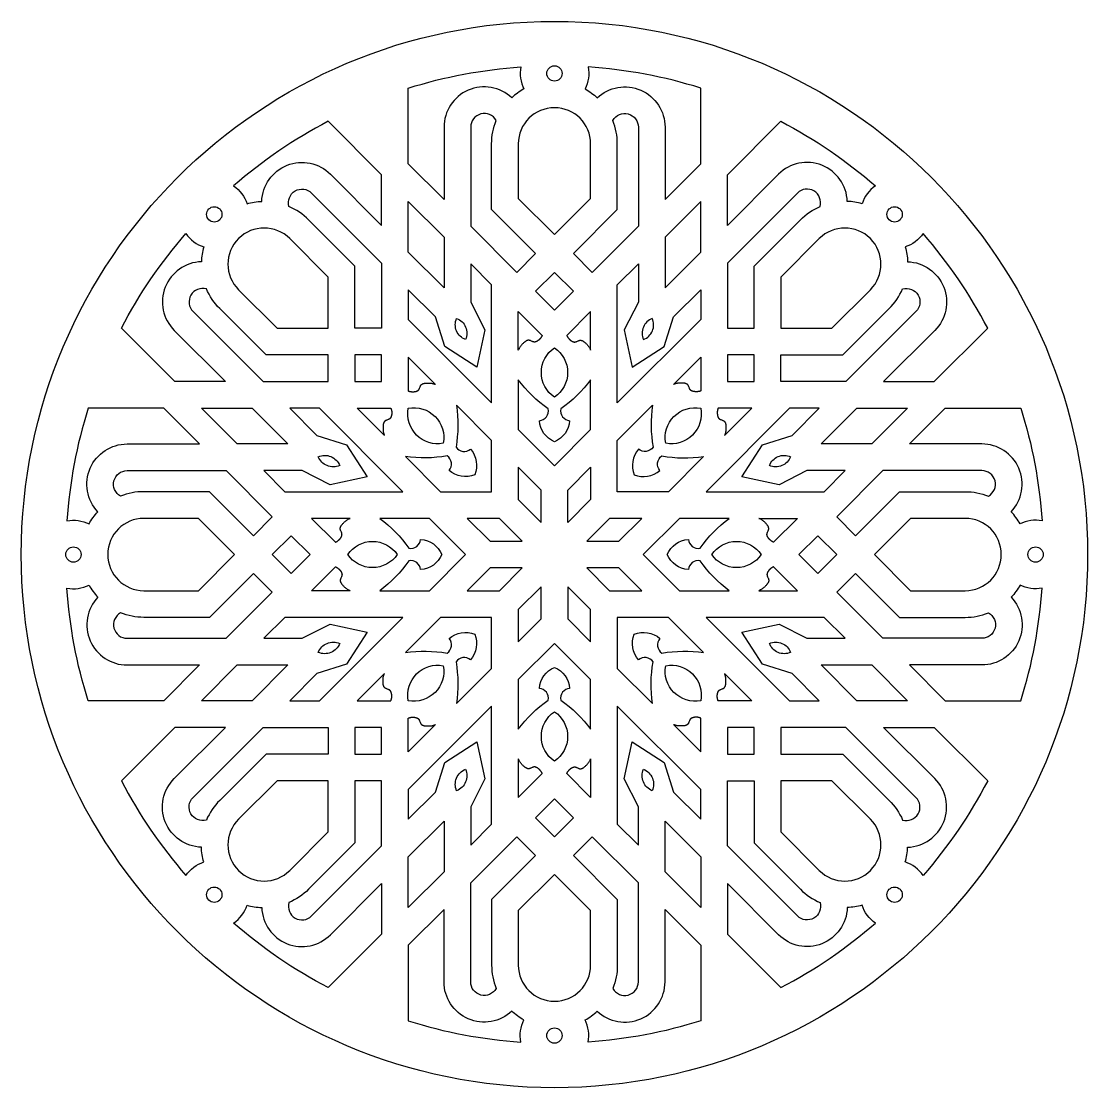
# Model space of a CAD drawing. Header units: millimetres. Extents: x 337 to 1537, y -364 to 836.
import ezdxf

# ---------------------------------------------------------------- set-up
doc = ezdxf.new("R2010")
doc.units = ezdxf.units.MM
doc.layers.add('Layer 01', color=1, linetype='Continuous')

msp = doc.modelspace()

# ---------------------------------------------------------------- linework, layer by layer
at = {"layer": 'Layer 01'}
for points in [[(898.8, 785.1, 0.167231), (902.3, 760.3, 0.059745), (888.7, 750.4, 0.656699), (812.4, 717.3), (812.4, 635.9), (772.2, 676), (772.2, 761.3, -0.05877)], [(974.6, 785.1, -0.167231), (971.1, 760.3, -0.059745), (984.8, 750.4, -0.656699), (1061.1, 717.3), (1061.1, 635.9), (1101.3, 676), (1101.3, 761.3, 0.05877)], [(871.1, 724.8, 0.773955), (842.4, 717.3), (842.4, 605.9), (894.3, 553.9), (915.5, 575.2), (866, 624.7), (866, 698.5, -0.095518)], [(896, 698.5), (896, 637.1), (936.7, 596.4), (977.4, 637.1), (977.4, 698.5, 1)], [(1002.4, 724.8, -0.773955), (1031.1, 717.3), (1031.1, 605.9), (979.2, 553.9), (958, 575.2), (1007.4, 624.7), (1007.4, 698.5, 0.095518)], [(575.6, 651.2, -0.167231), (590.7, 631.1, -0.059745), (607.3, 633.8, -0.656699), (684.6, 664.4), (742.2, 606.8), (742.2, 663.6), (682, 723.9, 0.05877)], [(1297.9, 651.2, 0.167231), (1282.8, 631.1, 0.059745), (1266.2, 633.8, 0.656699), (1188.9, 664.4), (1131.3, 606.8), (1131.3, 663.6), (1191.5, 723.9, -0.05877)], [(637.9, 628.1, -0.773955), (663.4, 643.2), (742.2, 564.4), (742.2, 491), (712.2, 491), (712.2, 561), (660, 613.1, 0.095518)], [(1235.6, 628.1, 0.773955), (1210.1, 643.2), (1131.3, 564.4), (1131.3, 491), (1161.3, 491), (1161.3, 561), (1213.4, 613.1, -0.095518)], [(581.2, 534.4), (624.6, 491), (682.2, 491), (682.2, 548.5), (638.8, 591.9, 1)], [(1234.7, 591.9), (1191.3, 548.5), (1191.3, 491), (1248.8, 491), (1292.2, 534.4, 1)], [(522, 597.6, 0.167231), (542, 582.5, 0.059745), (539.4, 565.9, 0.656699), (508.8, 488.6), (566.4, 431), (509.6, 431), (449.3, 491.2, -0.05877)], [(1351.5, 597.6, -0.167231), (1331.5, 582.5, -0.059745), (1334.1, 565.9, -0.656699), (1364.7, 488.6), (1307.1, 431), (1363.9, 431), (1424.2, 491.2, 0.05877)], [(545, 535.3, 0.773955), (530, 509.8), (608.8, 431), (682.2, 431), (682.2, 461), (612.2, 461), (560, 513.1, -0.095518)], [(1328.5, 535.3, -0.773955), (1343.5, 509.8), (1264.7, 431), (1191.3, 431), (1191.3, 461), (1261.3, 461), (1313.4, 513.1, 0.095518)], [(826.6, 502.2, -0.424688), (836.6, 478.2, -0.424688)], [(1046.8, 502.2, 0.424688), (1036.9, 478.2, 0.424688)], [(936.7, 469.1, -0.530317), (936.7, 413.4, -0.530317)], [(919.7, 387, 0.444787), (929.7, 400.3, -0.077335), (896, 433.1), (896, 377.1), (936.7, 336.4), (977.4, 377.1), (977.4, 433.1, -0.077335), (943.8, 400.3, 0.444787), (953.8, 387, -0.28638), (936.7, 363.4, -0.28638)], [(388, 274.3, -0.167231), (412.9, 270.8, -0.059745), (422.8, 284.5, -0.656699), (455.8, 360.8), (537.3, 360.8), (497.1, 401), (411.9, 401, 0.05877)], [(818.2, 330.9, 0.444787), (815.9, 347.3, -0.077335), (768.9, 346.7), (808.5, 307.1), (866, 307.1), (866, 364.7), (826.4, 404.3, -0.077335), (825.9, 357.3, 0.444787), (842.3, 355, -0.28638), (846.9, 326.2, -0.28638)], [(772.2, 401, -0.530317), (811.6, 361.6, -0.530317)], [(1026.5, 326.2, 0.28638), (1055.3, 330.9, -0.444787), (1057.6, 347.3, 0.077335), (1104.6, 346.7), (1065, 307.1), (1007.4, 307.1), (1007.4, 364.7), (1047, 404.3, 0.077335), (1047.6, 357.3, -0.444787), (1031.2, 355, 0.28638)], [(1101.3, 401, -0.530317), (1061.9, 361.6, -0.530317)], [(1485.4, 274.3, 0.167231), (1460.6, 270.8, 0.059745), (1450.7, 284.5, 0.656699), (1417.6, 360.8), (1336.2, 360.8), (1376.3, 401), (1461.6, 401, -0.05877)], [(670.9, 346.5, -0.424688), (695, 336.6, -0.424688)], [(1202.5, 346.5, -0.424688), (1178.5, 336.6, -0.424688)], [(448.4, 302.1, -0.773955), (455.8, 330.8), (567.3, 330.8), (619.2, 278.9), (598, 257.6), (548.5, 307.1), (474.7, 307.1, 0.095518)], [(1425.1, 302.1, 0.773955), (1417.6, 330.8), (1306.2, 330.8), (1254.3, 278.9), (1275.5, 257.6), (1325, 307.1), (1398.8, 307.1, -0.095518)], [(474.7, 195.7), (536.1, 195.7), (576.8, 236.4), (536.1, 277.1), (474.7, 277.1, 1)], [(740.1, 277.1, -0.077335), (772.9, 243.5, 0.444787), (786.1, 253.5, -0.28638), (809.8, 236.4, -0.28638), (786.1, 219.4, 0.444787), (772.9, 229.4, -0.077335), (740.1, 195.7), (796, 195.7), (836.7, 236.4), (796, 277.1)], [(1087.4, 253.5, 0.444787), (1100.6, 243.5, -0.077335), (1133.4, 277.1), (1077.4, 277.1), (1036.7, 236.4), (1077.4, 195.7), (1133.4, 195.7, -0.077335), (1100.6, 229.4, 0.444787), (1087.4, 219.4, -0.28638), (1063.7, 236.4, -0.28638)], [(1398.8, 277.1), (1337.4, 277.1), (1296.7, 236.4), (1337.4, 195.7), (1398.8, 195.7, 1)], [(704.1, 236.4, -0.530317), (759.8, 236.4, -0.530317)], [(1169.4, 236.4, -0.530317), (1113.7, 236.4, -0.530317)], [(448.4, 170.8, 0.773955), (455.8, 142.1), (567.3, 142.1), (619.2, 194), (598, 215.2), (548.5, 165.7), (474.7, 165.7, -0.095518)], [(1425.1, 170.8, -0.773955), (1417.6, 142.1), (1306.2, 142.1), (1254.3, 194), (1275.5, 215.2), (1325, 165.7), (1398.8, 165.7, 0.095518)], [(388, 198.5, 0.167231), (412.9, 202, 0.059745), (422.8, 188.4, 0.656699), (455.8, 112.1), (537.3, 112.1), (497.1, 71.9), (411.9, 71.9, -0.05877)], [(1485.4, 198.5, -0.167231), (1460.6, 202, -0.059745), (1450.7, 188.4, -0.656699), (1417.6, 112.1), (1336.2, 112.1), (1376.3, 71.9), (1461.6, 71.9, 0.05877)], [(842.3, 117.9, 0.444787), (825.9, 115.6, -0.077335), (826.4, 68.6), (866, 108.1), (866, 165.7), (808.5, 165.7), (768.9, 126.1, -0.077335), (815.9, 125.5, 0.444787), (818.2, 142, -0.28638), (846.9, 146.6, -0.28638)], [(1055.3, 142, 0.444787), (1057.6, 125.5, -0.077335), (1104.6, 126.1), (1065, 165.7), (1007.4, 165.7), (1007.4, 108.1), (1047, 68.6, -0.077335), (1047.6, 115.6, 0.444787), (1031.2, 117.9, -0.28638), (1026.5, 146.6, -0.28638)], [(670.9, 126.3, -0.424688), (695, 136.3, -0.424688)], [(953.8, 85.8, 0.444787), (943.8, 72.6, -0.077335), (977.4, 39.7), (977.4, 95.7), (936.7, 136.4), (896, 95.7), (896, 39.7, -0.077335), (929.7, 72.6, 0.444787), (919.7, 85.8, -0.28638), (936.7, 109.4, -0.28638)], [(1202.5, 126.3, -0.424688), (1178.5, 136.3, -0.424688)], [(772.2, 71.9, -0.530317), (811.6, 111.3, -0.530317)], [(1101.3, 71.9, -0.530317), (1061.9, 111.3, -0.530317)], [(936.7, 3.8, -0.530317), (936.7, 59.5, -0.530317)], [(522, -124.8, -0.167231), (542, -109.6, -0.059745), (539.4, -93, -0.656699), (508.8, -15.7), (566.4, 41.9), (509.6, 41.9), (449.3, -18.3, 0.05877)], [(545, -62.4, -0.773955), (530, -36.9), (608.8, 41.9), (682.2, 41.9), (682.2, 11.9), (612.2, 11.9), (560, -40.3, 0.095518)], [(1328.5, -62.4, 0.773955), (1343.5, -36.9), (1264.7, 41.9), (1191.3, 41.9), (1191.3, 11.9), (1261.3, 11.9), (1313.4, -40.3, -0.095518)], [(1351.5, -124.8, 0.167231), (1331.5, -109.6, 0.059745), (1334.1, -93, 0.656699), (1364.7, -15.7), (1307.1, 41.9), (1363.9, 41.9), (1424.2, -18.3, -0.05877)], [(826.6, -29.4, -0.424688), (836.6, -5.3, -0.424688)], [(1046.8, -29.4, -0.424688), (1036.9, -5.3, -0.424688)], [(638.8, -119.1), (682.2, -75.7), (682.2, -18.1), (624.6, -18.1), (581.2, -61.5, 1)], [(637.9, -155.3, 0.773955), (663.4, -170.3), (742.2, -91.5), (742.2, -18.1), (712.2, -18.1), (712.2, -88.1), (660, -140.3, -0.095518)], [(1235.6, -155.3, -0.773955), (1210.1, -170.3), (1131.3, -91.5), (1131.3, -18.1), (1161.3, -18.1), (1161.3, -88.1), (1213.4, -140.3, 0.095518)], [(1292.2, -61.5), (1248.8, -18.1), (1191.3, -18.1), (1191.3, -75.7), (1234.7, -119.1, 1)], [(871.1, -251.9, -0.773955), (842.4, -244.5), (842.4, -133), (894.3, -81.1), (915.5, -102.3), (866, -151.8), (866, -225.6, 0.095518)], [(1002.4, -251.9, 0.773955), (1031.1, -244.5), (1031.1, -133), (979.2, -81.1), (958, -102.3), (1007.4, -151.8), (1007.4, -225.6, -0.095518)], [(977.4, -225.6), (977.4, -164.2), (936.7, -123.5), (896, -164.2), (896, -225.6, 1)], [(575.6, -178.3, 0.167231), (590.7, -158.3, 0.059745), (607.3, -160.9, 0.656699), (684.6, -191.5), (742.2, -133.9), (742.2, -190.7), (682, -251, -0.05877)], [(1297.9, -178.3, -0.167231), (1282.8, -158.3, -0.059745), (1266.2, -160.9, -0.656699), (1188.9, -191.5), (1131.3, -133.9), (1131.3, -190.7), (1191.5, -251, 0.05877)], [(898.8, -312.3, -0.167231), (902.3, -287.4, -0.059745), (888.7, -277.5, -0.656699), (812.4, -244.5), (812.4, -163), (772.2, -203.2), (772.2, -288.4, 0.05877)], [(974.6, -312.3, 0.167231), (971.1, -287.4, 0.059745), (984.8, -277.5, 0.656699), (1061.1, -244.5), (1061.1, -163), (1101.3, -203.2), (1101.3, -288.4, -0.05877)]]:
    msp.add_lwpolyline(points, format="xyb", close=True, dxfattribs=at)
for points in [[(772.2, 633.6), (812.4, 593.4), (812.4, 536.6), (772.2, 576.8)], [(1101.3, 633.6), (1061.1, 593.4), (1061.1, 536.6), (1101.3, 576.8)], [(866, 407.1), (866, 539.8), (842.4, 563.4), (842.4, 520.4), (858.4, 489.1), (849.4, 447.3), (813.4, 470.5), (802.7, 503.9), (772.2, 534.4), (772.2, 501)], [(936.7, 511.5), (958, 532.7), (936.7, 553.9), (915.5, 532.7)], [(1007.4, 407.1), (1007.4, 539.8), (1031.1, 563.4), (1031.1, 520.4), (1015, 489.1), (1024.1, 447.3), (1060, 470.5), (1070.8, 503.9), (1101.3, 534.4), (1101.3, 501)], [(922.9, 482.9), (922.8, 482.7), (922.7, 482.5), (922.6, 482.3), (922.5, 482), (922.3, 481.8), (922.2, 481.6), (922.1, 481.4), (922, 481.2), (921.8, 480.9), (921.7, 480.7), (921.6, 480.5), (921.4, 480.3), (921.3, 480.1), (921.1, 479.9), (921, 479.7), (920.8, 479.5), (920.6, 479.3), (920.5, 479.1), (920.3, 479), (920.1, 478.8), (919.9, 478.6), (919.7, 478.4), (919.6, 478.2), (919.4, 478.1), (919.2, 477.9), (919, 477.7), (918.8, 477.6), (918.6, 477.4), (918.4, 477.3), (918.1, 477.1), (917.9, 477), (917.7, 476.8), (917.5, 476.7), (917.3, 476.5), (917.1, 476.4), (916.8, 476.3), (916.6, 476.2), (916.4, 476.1), (916.2, 476), (915.9, 475.9), (915.8, 475.8), (915.7, 475.8), (915.6, 475.8), (915.5, 475.7), (915.3, 475.7), (915.2, 475.7), (915.1, 475.6), (915, 475.6), (914.9, 475.6), (914.8, 475.6), (914.6, 475.5), (914.5, 475.5), (914.4, 475.5), (914.3, 475.5), (914.2, 475.5), (914, 475.5), (914, 475.5), (913.9, 475.5), (913.8, 475.5), (913.7, 475.5), (913.6, 475.6), (913.5, 475.6), (913.4, 475.6), (913.3, 475.6), (913.2, 475.6), (913.1, 475.7), (912.9, 475.7), (912.7, 475.8), (912.5, 475.8), (912.3, 475.9), (912.1, 476), (911.7, 476.1), (910.2, 476.8), (909.8, 477), (909.6, 477.1), (909.4, 477.2), (909.2, 477.2), (909, 477.3), (908.9, 477.3), (908.7, 477.4), (908.6, 477.4), (908.5, 477.4), (908.4, 477.5), (908.3, 477.5), (908.2, 477.5), (908.1, 477.5), (908, 477.5), (907.9, 477.5), (907.8, 477.5), (907.7, 477.5), (907.6, 477.5), (907.5, 477.5), (907.4, 477.5), (907.3, 477.5), (907.2, 477.5), (907.1, 477.5), (907, 477.5), (906.9, 477.5), (906.8, 477.5), (906.7, 477.5), (906.6, 477.4), (906.5, 477.4), (906.4, 477.4), (906.3, 477.4), (906.2, 477.3), (906.1, 477.3), (905.9, 477.2), (905.7, 477.2), (905.5, 477.1), (905.3, 477), (905.2, 476.9), (905, 476.8), (904.8, 476.7), (904.6, 476.6), (904.4, 476.4), (904.2, 476.3), (904, 476.2), (903.6, 475.9), (903.3, 475.7), (902.9, 475.4), (902.6, 475.1), (901.9, 474.5), (901.4, 474), (900.9, 473.5), (900.5, 473.1), (900, 472.6), (899.6, 472.1), (899.2, 471.6), (898.8, 471.1), (898.4, 470.6), (898.1, 470.1), (897.7, 469.6), (897.4, 469.1), (897.1, 468.5), (896.8, 468), (896.5, 467.4), (896.3, 466.9), (896, 466.3), (896, 509.8)], [(950.6, 482.9), (950.7, 482.7), (950.8, 482.5), (950.9, 482.3), (951, 482), (951.1, 481.8), (951.2, 481.6), (951.4, 481.4), (951.5, 481.2), (951.6, 480.9), (951.8, 480.7), (951.9, 480.5), (952.1, 480.3), (952.2, 480.1), (952.4, 479.9), (952.5, 479.7), (952.7, 479.5), (952.8, 479.3), (953, 479.1), (953.2, 479), (953.4, 478.8), (953.5, 478.6), (953.7, 478.4), (953.9, 478.2), (954.1, 478.1), (954.3, 477.9), (954.5, 477.7), (954.7, 477.6), (954.9, 477.4), (955.1, 477.3), (955.3, 477.1), (955.5, 477), (955.8, 476.8), (956, 476.7), (956.2, 476.5), (956.4, 476.4), (956.6, 476.3), (956.9, 476.2), (957.1, 476.1), (957.3, 476), (957.6, 475.9), (957.7, 475.8), (957.8, 475.8), (957.9, 475.8), (958, 475.7), (958.1, 475.7), (958.3, 475.7), (958.4, 475.6), (958.5, 475.6), (958.6, 475.6), (958.7, 475.6), (958.8, 475.5), (959, 475.5), (959.1, 475.5), (959.2, 475.5), (959.3, 475.5), (959.4, 475.5), (959.5, 475.5), (959.6, 475.5), (959.7, 475.5), (959.8, 475.5), (959.9, 475.6), (960, 475.6), (960.1, 475.6), (960.2, 475.6), (960.3, 475.6), (960.4, 475.7), (960.6, 475.7), (960.8, 475.8), (961, 475.8), (961.2, 475.9), (961.4, 476), (961.8, 476.1), (963.3, 476.8), (963.7, 477), (963.9, 477.1), (964, 477.2), (964.2, 477.2), (964.4, 477.3), (964.6, 477.3), (964.8, 477.4), (964.9, 477.4), (965, 477.4), (965.1, 477.5), (965.2, 477.5), (965.3, 477.5), (965.4, 477.5), (965.5, 477.5), (965.6, 477.5), (965.7, 477.5), (965.8, 477.5), (965.9, 477.5), (966, 477.5), (966.1, 477.5), (966.2, 477.5), (966.3, 477.5), (966.4, 477.5), (966.5, 477.5), (966.6, 477.5), (966.7, 477.5), (966.8, 477.5), (966.9, 477.4), (967, 477.4), (967.1, 477.4), (967.2, 477.4), (967.3, 477.3), (967.3, 477.3), (967.5, 477.2), (967.7, 477.2), (967.9, 477.1), (968.1, 477), (968.3, 476.9), (968.5, 476.8), (968.7, 476.7), (968.9, 476.6), (969.1, 476.4), (969.3, 476.3), (969.5, 476.2), (969.8, 475.9), (970.2, 475.7), (970.6, 475.4), (970.9, 475.1), (971.6, 474.5), (972.1, 474), (972.6, 473.5), (973, 473.1), (973.5, 472.6), (973.9, 472.1), (974.3, 471.6), (974.7, 471.1), (975.1, 470.6), (975.4, 470.1), (975.8, 469.6), (976.1, 469.1), (976.4, 468.5), (976.7, 468), (977, 467.4), (977.2, 466.9), (977.4, 466.3), (977.4, 509.8)], [(742.2, 431), (742.2, 461), (712.2, 461), (712.2, 431)], [(772.2, 420.5), (772.5, 420.4), (772.7, 420.4), (772.9, 420.3), (773.2, 420.2), (773.4, 420.1), (773.6, 420), (773.9, 420), (774.1, 419.9), (774.4, 419.9), (774.6, 419.8), (774.9, 419.8), (775.1, 419.7), (775.4, 419.7), (775.6, 419.7), (775.9, 419.6), (776.1, 419.6), (776.4, 419.6), (776.6, 419.6), (776.9, 419.6), (777.1, 419.6), (777.4, 419.6), (777.6, 419.6), (777.9, 419.6), (778.2, 419.6), (778.4, 419.6), (778.7, 419.6), (778.9, 419.7), (779.2, 419.7), (779.4, 419.7), (779.7, 419.8), (780, 419.8), (780.2, 419.9), (780.5, 419.9), (780.7, 420), (781, 420), (781.2, 420.1), (781.4, 420.2), (781.7, 420.3), (781.9, 420.4), (782.1, 420.5), (782.3, 420.5), (782.4, 420.6), (782.5, 420.6), (782.6, 420.7), (782.7, 420.7), (782.8, 420.8), (782.9, 420.9), (783, 420.9), (783.1, 421), (783.2, 421.1), (783.3, 421.1), (783.4, 421.2), (783.5, 421.3), (783.6, 421.4), (783.6, 421.5), (783.7, 421.5), (783.8, 421.6), (783.9, 421.7), (783.9, 421.8), (784, 421.8), (784, 421.9), (784.1, 422), (784.2, 422.1), (784.2, 422.2), (784.3, 422.2), (784.3, 422.3), (784.4, 422.5), (784.5, 422.7), (784.6, 422.9), (784.7, 423), (784.8, 423.2), (784.9, 423.6), (785.5, 425.2), (785.7, 425.6), (785.8, 425.8), (785.8, 426), (785.9, 426.1), (786, 426.3), (786.1, 426.5), (786.2, 426.7), (786.3, 426.8), (786.3, 426.8), (786.4, 426.9), (786.4, 427), (786.5, 427.1), (786.5, 427.2), (786.6, 427.2), (786.6, 427.3), (786.7, 427.4), (786.8, 427.4), (786.8, 427.5), (786.9, 427.6), (787, 427.7), (787.1, 427.7), (787.1, 427.8), (787.2, 427.9), (787.3, 427.9), (787.4, 428), (787.5, 428), (787.5, 428.1), (787.6, 428.1), (787.7, 428.2), (787.8, 428.2), (787.9, 428.3), (788, 428.3), (788.1, 428.4), (788.3, 428.5), (788.4, 428.6), (788.6, 428.6), (788.8, 428.7), (789, 428.8), (789.3, 428.9), (789.5, 428.9), (789.7, 429), (789.9, 429), (790.1, 429.1), (790.3, 429.1), (790.8, 429.2), (791.2, 429.2), (791.7, 429.3), (792.2, 429.3), (793.1, 429.4), (793.8, 429.4), (794.4, 429.4), (795.1, 429.4), (795.7, 429.4), (796.4, 429.3), (797, 429.3), (797.6, 429.2), (798.2, 429.1), (798.9, 429), (799.5, 428.9), (800.1, 428.8), (800.7, 428.6), (801.2, 428.4), (801.8, 428.2), (802.4, 428), (803, 427.8), (772.2, 458.5)], [(1101.3, 420.5), (1101, 420.4), (1100.8, 420.4), (1100.5, 420.3), (1100.3, 420.2), (1100.1, 420.1), (1099.8, 420), (1099.6, 420), (1099.3, 419.9), (1099.1, 419.9), (1098.9, 419.8), (1098.6, 419.8), (1098.4, 419.7), (1098.1, 419.7), (1097.9, 419.7), (1097.6, 419.6), (1097.4, 419.6), (1097.1, 419.6), (1096.8, 419.6), (1096.6, 419.6), (1096.3, 419.6), (1096.1, 419.6), (1095.8, 419.6), (1095.6, 419.6), (1095.3, 419.6), (1095.1, 419.6), (1094.8, 419.6), (1094.5, 419.7), (1094.3, 419.7), (1094, 419.7), (1093.8, 419.8), (1093.5, 419.8), (1093.3, 419.9), (1093, 419.9), (1092.8, 420), (1092.5, 420), (1092.3, 420.1), (1092, 420.2), (1091.8, 420.3), (1091.6, 420.4), (1091.3, 420.5), (1091.2, 420.5), (1091.1, 420.6), (1091, 420.6), (1090.9, 420.7), (1090.8, 420.7), (1090.7, 420.8), (1090.6, 420.9), (1090.5, 420.9), (1090.4, 421), (1090.3, 421.1), (1090.2, 421.1), (1090.1, 421.2), (1090, 421.3), (1089.9, 421.4), (1089.8, 421.5), (1089.8, 421.5), (1089.7, 421.6), (1089.6, 421.7), (1089.6, 421.8), (1089.5, 421.8), (1089.4, 421.9), (1089.4, 422), (1089.3, 422.1), (1089.3, 422.2), (1089.2, 422.2), (1089.2, 422.3), (1089.1, 422.5), (1089, 422.7), (1088.9, 422.9), (1088.8, 423), (1088.7, 423.2), (1088.5, 423.6), (1088, 425.2), (1087.8, 425.6), (1087.7, 425.8), (1087.6, 426), (1087.6, 426.1), (1087.5, 426.3), (1087.4, 426.5), (1087.3, 426.7), (1087.2, 426.8), (1087.2, 426.8), (1087.1, 426.9), (1087.1, 427), (1087, 427.1), (1086.9, 427.2), (1086.9, 427.2), (1086.8, 427.3), (1086.8, 427.4), (1086.7, 427.4), (1086.6, 427.5), (1086.6, 427.6), (1086.5, 427.7), (1086.4, 427.7), (1086.3, 427.8), (1086.3, 427.9), (1086.2, 427.9), (1086.1, 428), (1086, 428), (1085.9, 428.1), (1085.8, 428.1), (1085.8, 428.2), (1085.7, 428.2), (1085.6, 428.3), (1085.5, 428.3), (1085.4, 428.4), (1085.2, 428.5), (1085, 428.6), (1084.8, 428.6), (1084.6, 428.7), (1084.4, 428.8), (1084.2, 428.9), (1084, 428.9), (1083.8, 429), (1083.6, 429), (1083.4, 429.1), (1083.1, 429.1), (1082.7, 429.2), (1082.2, 429.2), (1081.8, 429.3), (1081.3, 429.3), (1080.4, 429.4), (1079.7, 429.4), (1079.1, 429.4), (1078.4, 429.4), (1077.8, 429.4), (1077.1, 429.3), (1076.5, 429.3), (1075.9, 429.2), (1075.2, 429.1), (1074.6, 429), (1074, 428.9), (1073.4, 428.8), (1072.8, 428.6), (1072.2, 428.4), (1071.6, 428.2), (1071.1, 428), (1070.5, 427.8), (1101.3, 458.5)], [(1131.3, 431), (1161.3, 431), (1161.3, 461), (1131.3, 461)], [(539.6, 401), (596.4, 401), (636.6, 360.8), (579.7, 360.8)], [(766, 307.1), (672.2, 401), (638.8, 401), (669.3, 370.5), (702.7, 359.7), (725.9, 323.8), (684.1, 314.7), (652.8, 330.8), (609.7, 330.8), (633.4, 307.1)], [(752.6, 401), (752.7, 400.7), (752.8, 400.5), (752.9, 400.2), (753, 400), (753.1, 399.8), (753.1, 399.5), (753.2, 399.3), (753.2, 399), (753.3, 398.8), (753.4, 398.6), (753.4, 398.3), (753.4, 398.1), (753.5, 397.8), (753.5, 397.6), (753.5, 397.3), (753.6, 397.1), (753.6, 396.8), (753.6, 396.5), (753.6, 396.3), (753.6, 396), (753.6, 395.8), (753.6, 395.5), (753.6, 395.3), (753.6, 395), (753.6, 394.8), (753.5, 394.5), (753.5, 394.2), (753.5, 394), (753.4, 393.7), (753.4, 393.5), (753.4, 393.2), (753.3, 393), (753.3, 392.7), (753.2, 392.5), (753.1, 392.2), (753.1, 392), (753, 391.7), (752.9, 391.5), (752.8, 391.3), (752.7, 391), (752.7, 390.9), (752.6, 390.8), (752.5, 390.7), (752.5, 390.6), (752.4, 390.5), (752.4, 390.4), (752.3, 390.3), (752.2, 390.2), (752.2, 390.1), (752.1, 390), (752, 389.9), (752, 389.8), (751.9, 389.7), (751.8, 389.6), (751.7, 389.5), (751.6, 389.4), (751.6, 389.4), (751.5, 389.3), (751.4, 389.3), (751.3, 389.2), (751.3, 389.1), (751.2, 389.1), (751.1, 389), (751, 389), (750.9, 388.9), (750.8, 388.9), (750.7, 388.8), (750.5, 388.7), (750.3, 388.6), (750.1, 388.5), (749.9, 388.4), (749.6, 388.2), (748, 387.6), (747.6, 387.5), (747.4, 387.4), (747.2, 387.3), (747, 387.2), (746.8, 387.2), (746.7, 387.1), (746.5, 387), (746.4, 386.9), (746.3, 386.9), (746.3, 386.8), (746.2, 386.8), (746.1, 386.7), (746, 386.6), (745.9, 386.6), (745.9, 386.5), (745.8, 386.5), (745.7, 386.4), (745.7, 386.3), (745.6, 386.3), (745.5, 386.2), (745.4, 386.1), (745.4, 386), (745.3, 386), (745.3, 385.9), (745.2, 385.8), (745.1, 385.7), (745.1, 385.6), (745, 385.5), (745, 385.5), (744.9, 385.4), (744.9, 385.3), (744.8, 385.2), (744.8, 385.1), (744.7, 384.9), (744.6, 384.7), (744.5, 384.5), (744.4, 384.3), (744.4, 384.1), (744.3, 383.9), (744.3, 383.7), (744.2, 383.5), (744.1, 383.3), (744.1, 383.1), (744.1, 382.8), (744, 382.4), (743.9, 381.9), (743.9, 381.5), (743.8, 381), (743.8, 380.1), (743.8, 379.4), (743.8, 378.8), (743.8, 378.1), (743.8, 377.4), (743.8, 376.8), (743.9, 376.2), (743.9, 375.6), (744, 374.9), (744.1, 374.3), (744.3, 373.7), (744.4, 373.1), (744.6, 372.5), (744.7, 371.9), (744.9, 371.3), (745.2, 370.8), (745.4, 370.2), (714.6, 401)], [(1107.4, 307.1), (1240.1, 307.1), (1263.7, 330.8), (1220.7, 330.8), (1189.4, 314.7), (1147.6, 323.8), (1170.8, 359.7), (1204.2, 370.5), (1234.7, 401), (1201.3, 401)], [(1120.8, 401), (1120.7, 400.7), (1120.7, 400.5), (1120.6, 400.2), (1120.5, 400), (1120.4, 399.8), (1120.4, 399.5), (1120.3, 399.3), (1120.2, 399), (1120.2, 398.8), (1120.1, 398.6), (1120.1, 398.3), (1120, 398.1), (1120, 397.8), (1120, 397.6), (1119.9, 397.3), (1119.9, 397.1), (1119.9, 396.8), (1119.9, 396.5), (1119.9, 396.3), (1119.9, 396), (1119.9, 395.8), (1119.9, 395.5), (1119.9, 395.3), (1119.9, 395), (1119.9, 394.8), (1119.9, 394.5), (1120, 394.2), (1120, 394), (1120, 393.7), (1120.1, 393.5), (1120.1, 393.2), (1120.2, 393), (1120.2, 392.7), (1120.3, 392.5), (1120.4, 392.2), (1120.4, 392), (1120.5, 391.7), (1120.6, 391.5), (1120.7, 391.3), (1120.8, 391), (1120.8, 390.9), (1120.9, 390.8), (1120.9, 390.7), (1121, 390.6), (1121, 390.5), (1121.1, 390.4), (1121.2, 390.3), (1121.2, 390.2), (1121.3, 390.1), (1121.4, 390), (1121.4, 389.9), (1121.5, 389.8), (1121.6, 389.7), (1121.7, 389.6), (1121.8, 389.5), (1121.8, 389.4), (1121.9, 389.4), (1122, 389.3), (1122.1, 389.3), (1122.1, 389.2), (1122.2, 389.1), (1122.3, 389.1), (1122.4, 389), (1122.5, 389), (1122.5, 388.9), (1122.6, 388.9), (1122.8, 388.8), (1123, 388.7), (1123.2, 388.6), (1123.3, 388.5), (1123.5, 388.4), (1123.9, 388.2), (1125.5, 387.6), (1125.9, 387.5), (1126.1, 387.4), (1126.3, 387.3), (1126.4, 387.2), (1126.6, 387.2), (1126.8, 387.1), (1127, 387), (1127.1, 386.9), (1127.1, 386.9), (1127.2, 386.8), (1127.3, 386.8), (1127.4, 386.7), (1127.5, 386.6), (1127.5, 386.6), (1127.6, 386.5), (1127.7, 386.5), (1127.8, 386.4), (1127.8, 386.3), (1127.9, 386.3), (1128, 386.2), (1128, 386.1), (1128.1, 386), (1128.2, 386), (1128.2, 385.9), (1128.3, 385.8), (1128.3, 385.7), (1128.4, 385.6), (1128.4, 385.5), (1128.5, 385.5), (1128.6, 385.4), (1128.6, 385.3), (1128.6, 385.2), (1128.7, 385.1), (1128.8, 384.9), (1128.9, 384.7), (1129, 384.5), (1129, 384.3), (1129.1, 384.1), (1129.2, 383.9), (1129.2, 383.7), (1129.3, 383.5), (1129.3, 383.3), (1129.4, 383.1), (1129.4, 382.8), (1129.5, 382.4), (1129.6, 381.9), (1129.6, 381.5), (1129.6, 381), (1129.7, 380.1), (1129.7, 379.4), (1129.7, 378.8), (1129.7, 378.1), (1129.7, 377.4), (1129.7, 376.8), (1129.6, 376.2), (1129.5, 375.6), (1129.4, 374.9), (1129.3, 374.3), (1129.2, 373.7), (1129.1, 373.1), (1128.9, 372.5), (1128.7, 371.9), (1128.5, 371.3), (1128.3, 370.8), (1128.1, 370.2), (1158.8, 401)], [(1333.9, 401), (1293.7, 360.8), (1236.9, 360.8), (1277.1, 401)], [(921.7, 272.6), (921.7, 309), (896, 334.7), (896, 298.4)], [(951.7, 272.6), (951.7, 309), (977.4, 334.7), (977.4, 298.4)], [(690.2, 250.3), (690.5, 250.4), (690.7, 250.5), (690.9, 250.6), (691.1, 250.7), (691.4, 250.8), (691.6, 250.9), (691.8, 251.1), (692, 251.2), (692.2, 251.3), (692.4, 251.5), (692.6, 251.6), (692.8, 251.8), (693, 251.9), (693.2, 252.1), (693.4, 252.2), (693.6, 252.4), (693.8, 252.5), (694, 252.7), (694.2, 252.9), (694.4, 253.1), (694.6, 253.2), (694.8, 253.4), (694.9, 253.6), (695.1, 253.8), (695.3, 254), (695.4, 254.2), (695.6, 254.4), (695.8, 254.6), (695.9, 254.8), (696.1, 255), (696.2, 255.2), (696.4, 255.5), (696.5, 255.7), (696.6, 255.9), (696.7, 256.1), (696.9, 256.3), (697, 256.6), (697.1, 256.8), (697.2, 257), (697.3, 257.2), (697.3, 257.4), (697.4, 257.5), (697.4, 257.6), (697.5, 257.7), (697.5, 257.8), (697.5, 257.9), (697.5, 258.1), (697.6, 258.2), (697.6, 258.3), (697.6, 258.4), (697.6, 258.5), (697.6, 258.7), (697.6, 258.8), (697.7, 258.9), (697.7, 259), (697.7, 259.1), (697.6, 259.2), (697.6, 259.3), (697.6, 259.4), (697.6, 259.5), (697.6, 259.6), (697.6, 259.7), (697.6, 259.8), (697.6, 259.9), (697.5, 260), (697.5, 260.1), (697.5, 260.3), (697.4, 260.5), (697.3, 260.7), (697.3, 260.9), (697.2, 261.1), (697, 261.4), (696.3, 263), (696.2, 263.4), (696.1, 263.6), (696, 263.7), (696, 263.9), (695.9, 264.1), (695.8, 264.3), (695.8, 264.5), (695.8, 264.6), (695.7, 264.7), (695.7, 264.8), (695.7, 264.9), (695.7, 265), (695.7, 265.1), (695.7, 265.2), (695.6, 265.3), (695.6, 265.4), (695.6, 265.5), (695.6, 265.6), (695.6, 265.7), (695.6, 265.8), (695.6, 265.9), (695.6, 266), (695.7, 266.1), (695.7, 266.2), (695.7, 266.3), (695.7, 266.4), (695.7, 266.5), (695.7, 266.6), (695.8, 266.7), (695.8, 266.8), (695.8, 266.8), (695.8, 266.9), (695.9, 267), (695.9, 267.2), (696, 267.4), (696.1, 267.6), (696.2, 267.8), (696.3, 268), (696.4, 268.2), (696.5, 268.4), (696.6, 268.6), (696.7, 268.8), (696.8, 269), (697, 269.2), (697.2, 269.5), (697.5, 269.9), (697.8, 270.2), (698.1, 270.6), (698.7, 271.3), (699.2, 271.8), (699.6, 272.3), (700.1, 272.7), (700.6, 273.2), (701.1, 273.6), (701.6, 274), (702, 274.4), (702.5, 274.8), (703, 275.1), (703.6, 275.5), (704.1, 275.8), (704.6, 276.1), (705.2, 276.4), (705.7, 276.7), (706.3, 276.9), (706.9, 277.1), (663.4, 277.1)], [(900.5, 251.4), (874.8, 277.1), (838.5, 277.1), (864.2, 251.4)], [(973, 251.4), (1009.3, 251.4), (1035, 277.1), (998.7, 277.1)], [(1183.2, 250.3), (1183, 250.4), (1182.8, 250.5), (1182.6, 250.6), (1182.3, 250.7), (1182.1, 250.8), (1181.9, 250.9), (1181.7, 251.1), (1181.5, 251.2), (1181.3, 251.3), (1181, 251.5), (1180.8, 251.6), (1180.6, 251.8), (1180.4, 251.9), (1180.2, 252.1), (1180, 252.2), (1179.8, 252.4), (1179.6, 252.5), (1179.5, 252.7), (1179.3, 252.9), (1179.1, 253.1), (1178.9, 253.2), (1178.7, 253.4), (1178.5, 253.6), (1178.4, 253.8), (1178.2, 254), (1178, 254.2), (1177.9, 254.4), (1177.7, 254.6), (1177.6, 254.8), (1177.4, 255), (1177.3, 255.2), (1177.1, 255.5), (1177, 255.7), (1176.9, 255.9), (1176.7, 256.1), (1176.6, 256.3), (1176.5, 256.6), (1176.4, 256.8), (1176.3, 257), (1176.2, 257.2), (1176.1, 257.4), (1176.1, 257.5), (1176.1, 257.6), (1176, 257.7), (1176, 257.8), (1176, 257.9), (1175.9, 258.1), (1175.9, 258.2), (1175.9, 258.3), (1175.9, 258.4), (1175.9, 258.5), (1175.8, 258.7), (1175.8, 258.8), (1175.8, 258.9), (1175.8, 259), (1175.8, 259.1), (1175.8, 259.2), (1175.8, 259.3), (1175.8, 259.4), (1175.9, 259.5), (1175.9, 259.6), (1175.9, 259.7), (1175.9, 259.8), (1175.9, 259.9), (1175.9, 260), (1176, 260.1), (1176, 260.3), (1176.1, 260.5), (1176.1, 260.7), (1176.2, 260.9), (1176.3, 261.1), (1176.4, 261.4), (1177.1, 263), (1177.3, 263.4), (1177.4, 263.6), (1177.5, 263.7), (1177.5, 263.9), (1177.6, 264.1), (1177.6, 264.3), (1177.7, 264.5), (1177.7, 264.6), (1177.7, 264.7), (1177.8, 264.8), (1177.8, 264.9), (1177.8, 265), (1177.8, 265.1), (1177.8, 265.2), (1177.8, 265.3), (1177.8, 265.4), (1177.8, 265.5), (1177.8, 265.6), (1177.8, 265.7), (1177.8, 265.8), (1177.8, 265.9), (1177.8, 266), (1177.8, 266.1), (1177.8, 266.2), (1177.8, 266.3), (1177.8, 266.4), (1177.8, 266.5), (1177.7, 266.6), (1177.7, 266.7), (1177.7, 266.8), (1177.7, 266.8), (1177.6, 266.9), (1177.6, 267), (1177.5, 267.2), (1177.5, 267.4), (1177.4, 267.6), (1177.3, 267.8), (1177.2, 268), (1177.1, 268.2), (1177, 268.4), (1176.9, 268.6), (1176.8, 268.8), (1176.6, 269), (1176.5, 269.2), (1176.2, 269.5), (1176, 269.9), (1175.7, 270.2), (1175.4, 270.6), (1174.8, 271.3), (1174.3, 271.8), (1173.8, 272.3), (1173.4, 272.7), (1172.9, 273.2), (1172.4, 273.6), (1171.9, 274), (1171.4, 274.4), (1170.9, 274.8), (1170.4, 275.1), (1169.9, 275.5), (1169.4, 275.8), (1168.9, 276.1), (1168.3, 276.4), (1167.8, 276.7), (1167.2, 276.9), (1166.6, 277.1), (1210.1, 277.1)], [(661.6, 236.4), (640.4, 257.6), (619.2, 236.4), (640.4, 215.2)], [(1211.8, 236.4), (1233, 215.2), (1254.3, 236.4), (1233, 257.6)], [(690.2, 222.6), (690.5, 222.5), (690.7, 222.4), (690.9, 222.3), (691.1, 222.2), (691.4, 222), (691.6, 221.9), (691.8, 221.8), (692, 221.7), (692.2, 221.5), (692.4, 221.4), (692.6, 221.3), (692.8, 221.1), (693, 221), (693.2, 220.8), (693.4, 220.6), (693.6, 220.5), (693.8, 220.3), (694, 220.2), (694.2, 220), (694.4, 219.8), (694.6, 219.6), (694.8, 219.4), (694.9, 219.3), (695.1, 219.1), (695.3, 218.9), (695.4, 218.7), (695.6, 218.5), (695.8, 218.3), (695.9, 218.1), (696.1, 217.8), (696.2, 217.6), (696.4, 217.4), (696.5, 217.2), (696.6, 217), (696.7, 216.8), (696.9, 216.5), (697, 216.3), (697.1, 216.1), (697.2, 215.8), (697.3, 215.6), (697.3, 215.5), (697.4, 215.4), (697.4, 215.3), (697.5, 215.2), (697.5, 215), (697.5, 214.9), (697.5, 214.8), (697.6, 214.7), (697.6, 214.6), (697.6, 214.5), (697.6, 214.3), (697.6, 214.2), (697.6, 214.1), (697.7, 214), (697.7, 213.9), (697.7, 213.7), (697.6, 213.6), (697.6, 213.5), (697.6, 213.5), (697.6, 213.4), (697.6, 213.3), (697.6, 213.2), (697.6, 213.1), (697.6, 213), (697.5, 212.9), (697.5, 212.8), (697.5, 212.6), (697.4, 212.4), (697.3, 212.2), (697.3, 212), (697.2, 211.8), (697, 211.4), (696.3, 209.9), (696.2, 209.5), (696.1, 209.3), (696, 209.1), (696, 208.9), (695.9, 208.7), (695.8, 208.6), (695.8, 208.4), (695.8, 208.3), (695.7, 208.2), (695.7, 208.1), (695.7, 208), (695.7, 207.9), (695.7, 207.8), (695.7, 207.7), (695.6, 207.6), (695.6, 207.5), (695.6, 207.4), (695.6, 207.3), (695.6, 207.2), (695.6, 207.1), (695.6, 207), (695.6, 206.9), (695.7, 206.8), (695.7, 206.7), (695.7, 206.6), (695.7, 206.5), (695.7, 206.4), (695.7, 206.3), (695.8, 206.2), (695.8, 206.1), (695.8, 206), (695.8, 205.9), (695.9, 205.8), (695.9, 205.6), (696, 205.4), (696.1, 205.2), (696.2, 205), (696.3, 204.9), (696.4, 204.7), (696.5, 204.5), (696.6, 204.3), (696.7, 204.1), (696.8, 203.9), (697, 203.7), (697.2, 203.3), (697.5, 203), (697.8, 202.6), (698.1, 202.3), (698.7, 201.6), (699.2, 201.1), (699.6, 200.6), (700.1, 200.2), (700.6, 199.7), (701.1, 199.3), (701.6, 198.9), (702, 198.5), (702.5, 198.1), (703, 197.7), (703.6, 197.4), (704.1, 197.1), (704.6, 196.8), (705.2, 196.5), (705.7, 196.2), (706.3, 196), (706.9, 195.7), (663.4, 195.7)], [(900.5, 221.4), (864.2, 221.4), (838.5, 195.7), (874.8, 195.7)], [(973, 221.4), (998.7, 195.7), (1035, 195.7), (1009.3, 221.4)], [(1183.2, 222.6), (1183, 222.5), (1182.8, 222.4), (1182.6, 222.3), (1182.3, 222.2), (1182.1, 222), (1181.9, 221.9), (1181.7, 221.8), (1181.5, 221.7), (1181.3, 221.5), (1181, 221.4), (1180.8, 221.3), (1180.6, 221.1), (1180.4, 221), (1180.2, 220.8), (1180, 220.6), (1179.8, 220.5), (1179.6, 220.3), (1179.5, 220.2), (1179.3, 220), (1179.1, 219.8), (1178.9, 219.6), (1178.7, 219.4), (1178.5, 219.3), (1178.4, 219.1), (1178.2, 218.9), (1178, 218.7), (1177.9, 218.5), (1177.7, 218.3), (1177.6, 218.1), (1177.4, 217.8), (1177.3, 217.6), (1177.1, 217.4), (1177, 217.2), (1176.9, 217), (1176.7, 216.8), (1176.6, 216.5), (1176.5, 216.3), (1176.4, 216.1), (1176.3, 215.8), (1176.2, 215.6), (1176.1, 215.5), (1176.1, 215.4), (1176.1, 215.3), (1176, 215.2), (1176, 215), (1176, 214.9), (1175.9, 214.8), (1175.9, 214.7), (1175.9, 214.6), (1175.9, 214.5), (1175.9, 214.3), (1175.8, 214.2), (1175.8, 214.1), (1175.8, 214), (1175.8, 213.9), (1175.8, 213.7), (1175.8, 213.6), (1175.8, 213.5), (1175.8, 213.5), (1175.9, 213.4), (1175.9, 213.3), (1175.9, 213.2), (1175.9, 213.1), (1175.9, 213), (1175.9, 212.9), (1176, 212.8), (1176, 212.6), (1176.1, 212.4), (1176.1, 212.2), (1176.2, 212), (1176.3, 211.8), (1176.4, 211.4), (1177.1, 209.9), (1177.3, 209.5), (1177.4, 209.3), (1177.5, 209.1), (1177.5, 208.9), (1177.6, 208.7), (1177.6, 208.6), (1177.7, 208.4), (1177.7, 208.3), (1177.7, 208.2), (1177.8, 208.1), (1177.8, 208), (1177.8, 207.9), (1177.8, 207.8), (1177.8, 207.7), (1177.8, 207.6), (1177.8, 207.5), (1177.8, 207.4), (1177.8, 207.3), (1177.8, 207.2), (1177.8, 207.1), (1177.8, 207), (1177.8, 206.9), (1177.8, 206.8), (1177.8, 206.7), (1177.8, 206.6), (1177.8, 206.5), (1177.8, 206.4), (1177.7, 206.3), (1177.7, 206.2), (1177.7, 206.1), (1177.7, 206), (1177.6, 205.9), (1177.6, 205.8), (1177.5, 205.6), (1177.5, 205.4), (1177.4, 205.2), (1177.3, 205), (1177.2, 204.9), (1177.1, 204.7), (1177, 204.5), (1176.9, 204.3), (1176.8, 204.1), (1176.6, 203.9), (1176.5, 203.7), (1176.2, 203.3), (1176, 203), (1175.7, 202.6), (1175.4, 202.3), (1174.8, 201.6), (1174.3, 201.1), (1173.8, 200.6), (1173.4, 200.2), (1172.9, 199.7), (1172.4, 199.3), (1171.9, 198.9), (1171.4, 198.5), (1170.9, 198.1), (1170.4, 197.7), (1169.9, 197.4), (1169.4, 197.1), (1168.9, 196.8), (1168.3, 196.5), (1167.8, 196.2), (1167.2, 196), (1166.6, 195.7), (1210.1, 195.7)], [(921.7, 200.2), (896, 174.5), (896, 138.1), (921.7, 163.9)], [(951.7, 200.2), (951.7, 163.9), (977.4, 138.1), (977.4, 174.5)], [(766, 165.7), (633.4, 165.7), (609.7, 142.1), (652.8, 142.1), (684.1, 158.1), (725.9, 149.1), (702.7, 113.1), (669.3, 102.4), (638.8, 71.9), (672.2, 71.9)], [(1107.4, 165.7), (1201.3, 71.9), (1234.7, 71.9), (1204.2, 102.4), (1170.8, 113.1), (1147.6, 149.1), (1189.4, 158.1), (1220.7, 142.1), (1263.7, 142.1), (1240.1, 165.7)], [(539.6, 71.9), (579.7, 112.1), (636.6, 112.1), (596.4, 71.9)], [(1333.9, 71.9), (1277.1, 71.9), (1236.9, 112.1), (1293.7, 112.1)], [(752.6, 71.9), (752.7, 72.2), (752.8, 72.4), (752.9, 72.6), (753, 72.9), (753.1, 73.1), (753.1, 73.3), (753.2, 73.6), (753.2, 73.8), (753.3, 74.1), (753.4, 74.3), (753.4, 74.6), (753.4, 74.8), (753.5, 75.1), (753.5, 75.3), (753.5, 75.6), (753.6, 75.8), (753.6, 76.1), (753.6, 76.3), (753.6, 76.6), (753.6, 76.8), (753.6, 77.1), (753.6, 77.3), (753.6, 77.6), (753.6, 77.9), (753.6, 78.1), (753.5, 78.4), (753.5, 78.6), (753.5, 78.9), (753.4, 79.1), (753.4, 79.4), (753.4, 79.7), (753.3, 79.9), (753.3, 80.2), (753.2, 80.4), (753.1, 80.7), (753.1, 80.9), (753, 81.1), (752.9, 81.4), (752.8, 81.6), (752.7, 81.8), (752.7, 82), (752.6, 82.1), (752.5, 82.2), (752.5, 82.3), (752.4, 82.4), (752.4, 82.5), (752.3, 82.6), (752.2, 82.7), (752.2, 82.8), (752.1, 82.9), (752, 83), (752, 83.1), (751.9, 83.2), (751.8, 83.3), (751.7, 83.3), (751.6, 83.4), (751.6, 83.5), (751.5, 83.6), (751.4, 83.6), (751.3, 83.7), (751.3, 83.7), (751.2, 83.8), (751.1, 83.8), (751, 83.9), (750.9, 84), (750.8, 84), (750.7, 84.1), (750.5, 84.2), (750.3, 84.3), (750.1, 84.4), (749.9, 84.5), (749.6, 84.6), (748, 85.2), (747.6, 85.4), (747.4, 85.5), (747.2, 85.5), (747, 85.6), (746.8, 85.7), (746.7, 85.8), (746.5, 85.9), (746.4, 85.9), (746.3, 86), (746.3, 86.1), (746.2, 86.1), (746.1, 86.2), (746, 86.2), (745.9, 86.3), (745.9, 86.3), (745.8, 86.4), (745.7, 86.5), (745.7, 86.5), (745.6, 86.6), (745.5, 86.7), (745.4, 86.8), (745.4, 86.8), (745.3, 86.9), (745.3, 87), (745.2, 87.1), (745.1, 87.2), (745.1, 87.2), (745, 87.3), (745, 87.4), (744.9, 87.5), (744.9, 87.6), (744.8, 87.7), (744.8, 87.8), (744.7, 88), (744.6, 88.1), (744.5, 88.3), (744.4, 88.5), (744.4, 88.7), (744.3, 88.9), (744.3, 89.2), (744.2, 89.4), (744.1, 89.6), (744.1, 89.8), (744.1, 90), (744, 90.5), (743.9, 90.9), (743.9, 91.4), (743.8, 91.9), (743.8, 92.8), (743.8, 93.4), (743.8, 94.1), (743.8, 94.8), (743.8, 95.4), (743.8, 96.1), (743.9, 96.7), (743.9, 97.3), (744, 97.9), (744.1, 98.5), (744.3, 99.2), (744.4, 99.8), (744.6, 100.3), (744.7, 100.9), (744.9, 101.5), (745.2, 102.1), (745.4, 102.7), (714.6, 71.9)], [(1120.8, 71.9), (1120.7, 72.2), (1120.7, 72.4), (1120.6, 72.6), (1120.5, 72.9), (1120.4, 73.1), (1120.4, 73.3), (1120.3, 73.6), (1120.2, 73.8), (1120.2, 74.1), (1120.1, 74.3), (1120.1, 74.6), (1120, 74.8), (1120, 75.1), (1120, 75.3), (1119.9, 75.6), (1119.9, 75.8), (1119.9, 76.1), (1119.9, 76.3), (1119.9, 76.6), (1119.9, 76.8), (1119.9, 77.1), (1119.9, 77.3), (1119.9, 77.6), (1119.9, 77.9), (1119.9, 78.1), (1119.9, 78.4), (1120, 78.6), (1120, 78.9), (1120, 79.1), (1120.1, 79.4), (1120.1, 79.7), (1120.2, 79.9), (1120.2, 80.2), (1120.3, 80.4), (1120.4, 80.7), (1120.4, 80.9), (1120.5, 81.1), (1120.6, 81.4), (1120.7, 81.6), (1120.8, 81.8), (1120.8, 82), (1120.9, 82.1), (1120.9, 82.2), (1121, 82.3), (1121, 82.4), (1121.1, 82.5), (1121.2, 82.6), (1121.2, 82.7), (1121.3, 82.8), (1121.4, 82.9), (1121.4, 83), (1121.5, 83.1), (1121.6, 83.2), (1121.7, 83.3), (1121.8, 83.3), (1121.8, 83.4), (1121.9, 83.5), (1122, 83.6), (1122.1, 83.6), (1122.1, 83.7), (1122.2, 83.7), (1122.3, 83.8), (1122.4, 83.8), (1122.5, 83.9), (1122.5, 84), (1122.6, 84), (1122.8, 84.1), (1123, 84.2), (1123.2, 84.3), (1123.3, 84.4), (1123.5, 84.5), (1123.9, 84.6), (1125.5, 85.2), (1125.9, 85.4), (1126.1, 85.5), (1126.3, 85.5), (1126.4, 85.6), (1126.6, 85.7), (1126.8, 85.8), (1127, 85.9), (1127.1, 85.9), (1127.1, 86), (1127.2, 86.1), (1127.3, 86.1), (1127.4, 86.2), (1127.5, 86.2), (1127.5, 86.3), (1127.6, 86.3), (1127.7, 86.4), (1127.8, 86.5), (1127.8, 86.5), (1127.9, 86.6), (1128, 86.7), (1128, 86.8), (1128.1, 86.8), (1128.2, 86.9), (1128.2, 87), (1128.3, 87.1), (1128.3, 87.2), (1128.4, 87.2), (1128.4, 87.3), (1128.5, 87.4), (1128.6, 87.5), (1128.6, 87.6), (1128.6, 87.7), (1128.7, 87.8), (1128.8, 88), (1128.9, 88.1), (1129, 88.3), (1129, 88.5), (1129.1, 88.7), (1129.2, 88.9), (1129.2, 89.2), (1129.3, 89.4), (1129.3, 89.6), (1129.4, 89.8), (1129.4, 90), (1129.5, 90.5), (1129.6, 90.9), (1129.6, 91.4), (1129.6, 91.9), (1129.7, 92.8), (1129.7, 93.4), (1129.7, 94.1), (1129.7, 94.8), (1129.7, 95.4), (1129.7, 96.1), (1129.6, 96.7), (1129.5, 97.3), (1129.4, 97.9), (1129.3, 98.5), (1129.2, 99.2), (1129.1, 99.8), (1128.9, 100.3), (1128.7, 100.9), (1128.5, 101.5), (1128.3, 102.1), (1128.1, 102.7), (1158.8, 71.9)], [(866, 65.7), (772.2, -28.1), (772.2, -61.5), (802.7, -31), (813.4, 2.4), (849.4, 25.6), (858.4, -16.2), (842.4, -47.5), (842.4, -90.6), (866, -66.9)], [(1007.4, 65.7), (1007.4, -66.9), (1031.1, -90.6), (1031.1, -47.5), (1015, -16.2), (1024.1, 25.6), (1060, 2.4), (1070.8, -31), (1101.3, -61.5), (1101.3, -28.1)], [(772.2, 52.3), (772.5, 52.4), (772.7, 52.5), (772.9, 52.6), (773.2, 52.7), (773.4, 52.7), (773.6, 52.8), (773.9, 52.9), (774.1, 52.9), (774.4, 53), (774.6, 53.1), (774.9, 53.1), (775.1, 53.1), (775.4, 53.2), (775.6, 53.2), (775.9, 53.2), (776.1, 53.3), (776.4, 53.3), (776.6, 53.3), (776.9, 53.3), (777.1, 53.3), (777.4, 53.3), (777.6, 53.3), (777.9, 53.3), (778.2, 53.3), (778.4, 53.3), (778.7, 53.2), (778.9, 53.2), (779.2, 53.2), (779.4, 53.1), (779.7, 53.1), (780, 53.1), (780.2, 53), (780.5, 52.9), (780.7, 52.9), (781, 52.8), (781.2, 52.7), (781.4, 52.7), (781.7, 52.6), (781.9, 52.5), (782.1, 52.4), (782.3, 52.4), (782.4, 52.3), (782.5, 52.2), (782.6, 52.2), (782.7, 52.1), (782.8, 52.1), (782.9, 52), (783, 51.9), (783.1, 51.9), (783.2, 51.8), (783.3, 51.7), (783.4, 51.7), (783.5, 51.6), (783.6, 51.5), (783.6, 51.4), (783.7, 51.3), (783.8, 51.3), (783.9, 51.2), (783.9, 51.1), (784, 51), (784, 51), (784.1, 50.9), (784.2, 50.8), (784.2, 50.7), (784.3, 50.6), (784.3, 50.5), (784.4, 50.4), (784.5, 50.2), (784.6, 50), (784.7, 49.8), (784.8, 49.6), (784.9, 49.3), (785.5, 47.7), (785.7, 47.3), (785.8, 47.1), (785.8, 46.9), (785.9, 46.7), (786, 46.5), (786.1, 46.4), (786.2, 46.2), (786.3, 46.1), (786.3, 46), (786.4, 46), (786.4, 45.9), (786.5, 45.8), (786.5, 45.7), (786.6, 45.6), (786.6, 45.6), (786.7, 45.5), (786.8, 45.4), (786.8, 45.3), (786.9, 45.3), (787, 45.2), (787.1, 45.1), (787.1, 45.1), (787.2, 45), (787.3, 45), (787.4, 44.9), (787.5, 44.8), (787.5, 44.8), (787.6, 44.7), (787.7, 44.7), (787.8, 44.6), (787.9, 44.6), (788, 44.5), (788.1, 44.5), (788.3, 44.4), (788.4, 44.3), (788.6, 44.2), (788.8, 44.1), (789, 44.1), (789.3, 44), (789.5, 44), (789.7, 43.9), (789.9, 43.8), (790.1, 43.8), (790.3, 43.8), (790.8, 43.7), (791.2, 43.6), (791.7, 43.6), (792.2, 43.5), (793.1, 43.5), (793.8, 43.5), (794.4, 43.5), (795.1, 43.5), (795.7, 43.5), (796.4, 43.5), (797, 43.6), (797.6, 43.6), (798.2, 43.7), (798.9, 43.8), (799.5, 44), (800.1, 44.1), (800.7, 44.3), (801.2, 44.4), (801.8, 44.6), (802.4, 44.9), (803, 45.1), (772.2, 14.3)], [(1101.3, 52.3), (1101, 52.4), (1100.8, 52.5), (1100.5, 52.6), (1100.3, 52.7), (1100.1, 52.7), (1099.8, 52.8), (1099.6, 52.9), (1099.3, 52.9), (1099.1, 53), (1098.9, 53.1), (1098.6, 53.1), (1098.4, 53.1), (1098.1, 53.2), (1097.9, 53.2), (1097.6, 53.2), (1097.4, 53.3), (1097.1, 53.3), (1096.8, 53.3), (1096.6, 53.3), (1096.3, 53.3), (1096.1, 53.3), (1095.8, 53.3), (1095.6, 53.3), (1095.3, 53.3), (1095.1, 53.3), (1094.8, 53.2), (1094.5, 53.2), (1094.3, 53.2), (1094, 53.1), (1093.8, 53.1), (1093.5, 53.1), (1093.3, 53), (1093, 52.9), (1092.8, 52.9), (1092.5, 52.8), (1092.3, 52.7), (1092, 52.7), (1091.8, 52.6), (1091.6, 52.5), (1091.3, 52.4), (1091.2, 52.4), (1091.1, 52.3), (1091, 52.2), (1090.9, 52.2), (1090.8, 52.1), (1090.7, 52.1), (1090.6, 52), (1090.5, 51.9), (1090.4, 51.9), (1090.3, 51.8), (1090.2, 51.7), (1090.1, 51.7), (1090, 51.6), (1089.9, 51.5), (1089.8, 51.4), (1089.8, 51.3), (1089.7, 51.3), (1089.6, 51.2), (1089.6, 51.1), (1089.5, 51), (1089.4, 51), (1089.4, 50.9), (1089.3, 50.8), (1089.3, 50.7), (1089.2, 50.6), (1089.2, 50.5), (1089.1, 50.4), (1089, 50.2), (1088.9, 50), (1088.8, 49.8), (1088.7, 49.6), (1088.5, 49.3), (1088, 47.7), (1087.8, 47.3), (1087.7, 47.1), (1087.6, 46.9), (1087.6, 46.7), (1087.5, 46.5), (1087.4, 46.4), (1087.3, 46.2), (1087.2, 46.1), (1087.2, 46), (1087.1, 46), (1087.1, 45.9), (1087, 45.8), (1086.9, 45.7), (1086.9, 45.6), (1086.8, 45.6), (1086.8, 45.5), (1086.7, 45.4), (1086.6, 45.3), (1086.6, 45.3), (1086.5, 45.2), (1086.4, 45.1), (1086.3, 45.1), (1086.3, 45), (1086.2, 45), (1086.1, 44.9), (1086, 44.8), (1085.9, 44.8), (1085.8, 44.7), (1085.8, 44.7), (1085.7, 44.6), (1085.6, 44.6), (1085.5, 44.5), (1085.4, 44.5), (1085.2, 44.4), (1085, 44.3), (1084.8, 44.2), (1084.6, 44.1), (1084.4, 44.1), (1084.2, 44), (1084, 44), (1083.8, 43.9), (1083.6, 43.8), (1083.4, 43.8), (1083.1, 43.8), (1082.7, 43.7), (1082.2, 43.6), (1081.8, 43.6), (1081.3, 43.5), (1080.4, 43.5), (1079.7, 43.5), (1079.1, 43.5), (1078.4, 43.5), (1077.8, 43.5), (1077.1, 43.5), (1076.5, 43.6), (1075.9, 43.6), (1075.2, 43.7), (1074.6, 43.8), (1074, 44), (1073.4, 44.1), (1072.8, 44.3), (1072.2, 44.4), (1071.6, 44.6), (1071.1, 44.9), (1070.5, 45.1), (1101.3, 14.3)], [(742.2, 41.9), (712.2, 41.9), (712.2, 11.9), (742.2, 11.9)], [(1131.3, 41.9), (1131.3, 11.9), (1161.3, 11.9), (1161.3, 41.9)], [(922.9, -10.1), (922.8, -9.8), (922.7, -9.6), (922.6, -9.4), (922.5, -9.2), (922.3, -8.9), (922.2, -8.7), (922.1, -8.5), (922, -8.3), (921.8, -8.1), (921.7, -7.9), (921.6, -7.7), (921.4, -7.5), (921.3, -7.3), (921.1, -7.1), (921, -6.9), (920.8, -6.7), (920.6, -6.5), (920.5, -6.3), (920.3, -6.1), (920.1, -5.9), (919.9, -5.7), (919.7, -5.6), (919.6, -5.4), (919.4, -5.2), (919.2, -5), (919, -4.9), (918.8, -4.7), (918.6, -4.6), (918.4, -4.4), (918.1, -4.2), (917.9, -4.1), (917.7, -4), (917.5, -3.8), (917.3, -3.7), (917.1, -3.6), (916.8, -3.4), (916.6, -3.3), (916.4, -3.2), (916.2, -3.1), (915.9, -3), (915.8, -3), (915.7, -2.9), (915.6, -2.9), (915.5, -2.9), (915.3, -2.8), (915.2, -2.8), (915.1, -2.8), (915, -2.7), (914.9, -2.7), (914.8, -2.7), (914.6, -2.7), (914.5, -2.7), (914.4, -2.7), (914.3, -2.7), (914.2, -2.6), (914, -2.7), (914, -2.7), (913.9, -2.7), (913.8, -2.7), (913.7, -2.7), (913.6, -2.7), (913.5, -2.7), (913.4, -2.7), (913.3, -2.7), (913.2, -2.8), (913.1, -2.8), (912.9, -2.8), (912.7, -2.9), (912.5, -3), (912.3, -3), (912.1, -3.1), (911.7, -3.3), (910.2, -4), (909.8, -4.1), (909.6, -4.2), (909.4, -4.3), (909.2, -4.4), (909, -4.4), (908.9, -4.5), (908.7, -4.5), (908.6, -4.6), (908.5, -4.6), (908.4, -4.6), (908.3, -4.6), (908.2, -4.6), (908.1, -4.6), (908, -4.7), (907.9, -4.7), (907.8, -4.7), (907.7, -4.7), (907.6, -4.7), (907.5, -4.7), (907.4, -4.7), (907.3, -4.7), (907.2, -4.7), (907.1, -4.6), (907, -4.6), (906.9, -4.6), (906.8, -4.6), (906.7, -4.6), (906.6, -4.6), (906.5, -4.5), (906.4, -4.5), (906.3, -4.5), (906.2, -4.5), (906.1, -4.4), (905.9, -4.4), (905.7, -4.3), (905.5, -4.2), (905.3, -4.1), (905.2, -4), (905, -3.9), (904.8, -3.8), (904.6, -3.7), (904.4, -3.6), (904.2, -3.5), (904, -3.3), (903.6, -3.1), (903.3, -2.8), (902.9, -2.5), (902.6, -2.2), (901.9, -1.6), (901.4, -1.1), (900.9, -0.7), (900.5, -0.2), (900, 0.3), (899.6, 0.8), (899.2, 1.2), (898.8, 1.7), (898.4, 2.2), (898.1, 2.7), (897.7, 3.3), (897.4, 3.8), (897.1, 4.3), (896.8, 4.9), (896.5, 5.4), (896.3, 6), (896, 6.6), (896, -36.9)], [(950.6, -10.1), (950.7, -9.8), (950.8, -9.6), (950.9, -9.4), (951, -9.2), (951.1, -8.9), (951.2, -8.7), (951.4, -8.5), (951.5, -8.3), (951.6, -8.1), (951.8, -7.9), (951.9, -7.7), (952.1, -7.5), (952.2, -7.3), (952.4, -7.1), (952.5, -6.9), (952.7, -6.7), (952.8, -6.5), (953, -6.3), (953.2, -6.1), (953.4, -5.9), (953.5, -5.7), (953.7, -5.6), (953.9, -5.4), (954.1, -5.2), (954.3, -5), (954.5, -4.9), (954.7, -4.7), (954.9, -4.6), (955.1, -4.4), (955.3, -4.2), (955.5, -4.1), (955.8, -4), (956, -3.8), (956.2, -3.7), (956.4, -3.6), (956.6, -3.4), (956.9, -3.3), (957.1, -3.2), (957.3, -3.1), (957.6, -3), (957.7, -3), (957.8, -2.9), (957.9, -2.9), (958, -2.9), (958.1, -2.8), (958.3, -2.8), (958.4, -2.8), (958.5, -2.7), (958.6, -2.7), (958.7, -2.7), (958.8, -2.7), (959, -2.7), (959.1, -2.7), (959.2, -2.7), (959.3, -2.6), (959.4, -2.7), (959.5, -2.7), (959.6, -2.7), (959.7, -2.7), (959.8, -2.7), (959.9, -2.7), (960, -2.7), (960.1, -2.7), (960.2, -2.7), (960.3, -2.8), (960.4, -2.8), (960.6, -2.8), (960.8, -2.9), (961, -3), (961.2, -3), (961.4, -3.1), (961.8, -3.3), (963.3, -4), (963.7, -4.1), (963.9, -4.2), (964, -4.3), (964.2, -4.4), (964.4, -4.4), (964.6, -4.5), (964.8, -4.5), (964.9, -4.6), (965, -4.6), (965.1, -4.6), (965.2, -4.6), (965.3, -4.6), (965.4, -4.6), (965.5, -4.7), (965.6, -4.7), (965.7, -4.7), (965.8, -4.7), (965.9, -4.7), (966, -4.7), (966.1, -4.7), (966.2, -4.7), (966.3, -4.7), (966.4, -4.6), (966.5, -4.6), (966.6, -4.6), (966.7, -4.6), (966.8, -4.6), (966.9, -4.6), (967, -4.5), (967.1, -4.5), (967.2, -4.5), (967.3, -4.5), (967.3, -4.4), (967.5, -4.4), (967.7, -4.3), (967.9, -4.2), (968.1, -4.1), (968.3, -4), (968.5, -3.9), (968.7, -3.8), (968.9, -3.7), (969.1, -3.6), (969.3, -3.5), (969.5, -3.3), (969.8, -3.1), (970.2, -2.8), (970.6, -2.5), (970.9, -2.2), (971.6, -1.6), (972.1, -1.1), (972.6, -0.7), (973, -0.2), (973.5, 0.3), (973.9, 0.8), (974.3, 1.2), (974.7, 1.7), (975.1, 2.2), (975.4, 2.7), (975.8, 3.3), (976.1, 3.8), (976.4, 4.3), (976.7, 4.9), (977, 5.4), (977.2, 6), (977.4, 6.6), (977.4, -36.9)], [(936.7, -38.7), (915.5, -59.9), (936.7, -81.1), (958, -59.9)], [(772.2, -160.7), (772.2, -103.9), (812.4, -63.7), (812.4, -120.6)], [(1101.3, -160.7), (1061.1, -120.6), (1061.1, -63.7), (1101.3, -103.9)]]:
    msp.add_lwpolyline(points, close=True, dxfattribs=at)
for centre, radius in [((936.7, 236.4), 600), ((936.7, 777.8), 8.6), ((553.9, 619.2), 8.6), ((1319.5, 619.2), 8.6), ((395.4, 236.4), 8.6), ((1478.1, 236.4), 8.6), ((553.9, -146.4), 8.6), ((1319.5, -146.4), 8.6), ((936.7, -304.9), 8.6)]:
    msp.add_circle(centre, radius, dxfattribs=at)

doc.saveas('drawing.dxf')
